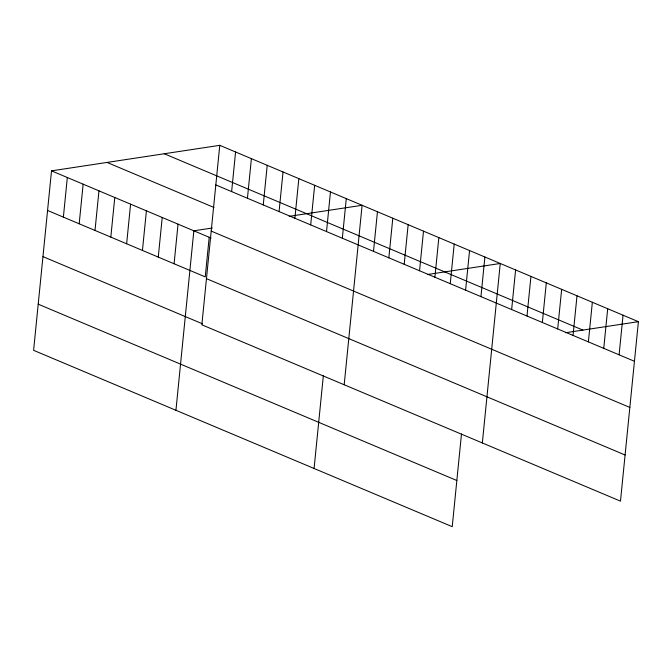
<?xml version="1.0" encoding="UTF-8"?>
<svg xmlns="http://www.w3.org/2000/svg" width="672" height="672" viewBox="0 0 672 672"><rect width="100%" height="100%" fill="white"/><g stroke="black" fill="none" stroke-linecap="round" stroke-linejoin="round"><path stroke-width="1.01" d="M219.769 145.328L201.852 324.803L620.483 501.144L638.4 321.67L219.769 145.328L51.517 170.856L33.6 350.33L452.231 526.672L461.488 433.952M63.378 217.123L67.326 177.517M79.187 223.784L83.143 184.178M95.004 230.446L98.96 190.84M110.821 237.107L114.778 197.501M126.638 243.776L130.586 204.162M142.447 250.438L146.404 210.823M158.264 257.099L162.221 217.484M174.082 263.76L178.038 224.146M175.938 410.29L193.847 230.807L212.36 228.001M209.202 237.275L205.246 276.889L47.561 210.462M231.63 191.604L235.578 151.99M247.439 198.265L251.395 158.651M263.256 204.926L267.212 165.312M279.073 211.588L283.03 171.973M294.89 218.249L298.838 178.634M310.699 224.91L314.656 185.296M326.516 231.571L330.473 191.957M314.084 468.476L323.341 375.757M342.334 238.232L346.29 198.626M344.19 384.762L362.099 205.288L289.212 216.342M373.498 251.362L377.454 211.747M388.844 257.83L392.801 218.215M404.2 264.289L408.148 224.683M419.546 270.757L423.503 231.151M434.893 277.225L438.85 237.611M450.248 283.693L454.205 244.079M465.595 290.153L469.552 250.547M480.95 296.621L484.898 257.015M482.336 442.957L500.254 263.474L427.358 274.537M511.644 309.557L515.6 269.942M526.999 316.016L530.947 276.41M542.346 322.484L546.302 282.878M557.693 328.952L561.649 289.338M573.048 335.42L577.004 295.806M588.395 341.88L592.351 302.274M603.75 348.348L607.698 308.742M619.097 354.816L623.053 315.202M565.513 332.724L638.4 321.67M164.245 153.754L582.876 330.095M215.813 184.934L634.444 361.284M107.041 162.431L214.024 207.497M211.201 231.092L629.84 407.434M51.517 170.856L211.117 238.081M206.455 278.653L625.094 454.994M42.958 256.62L202.558 323.854M38.203 304.172L456.842 480.514"/></g></svg>
